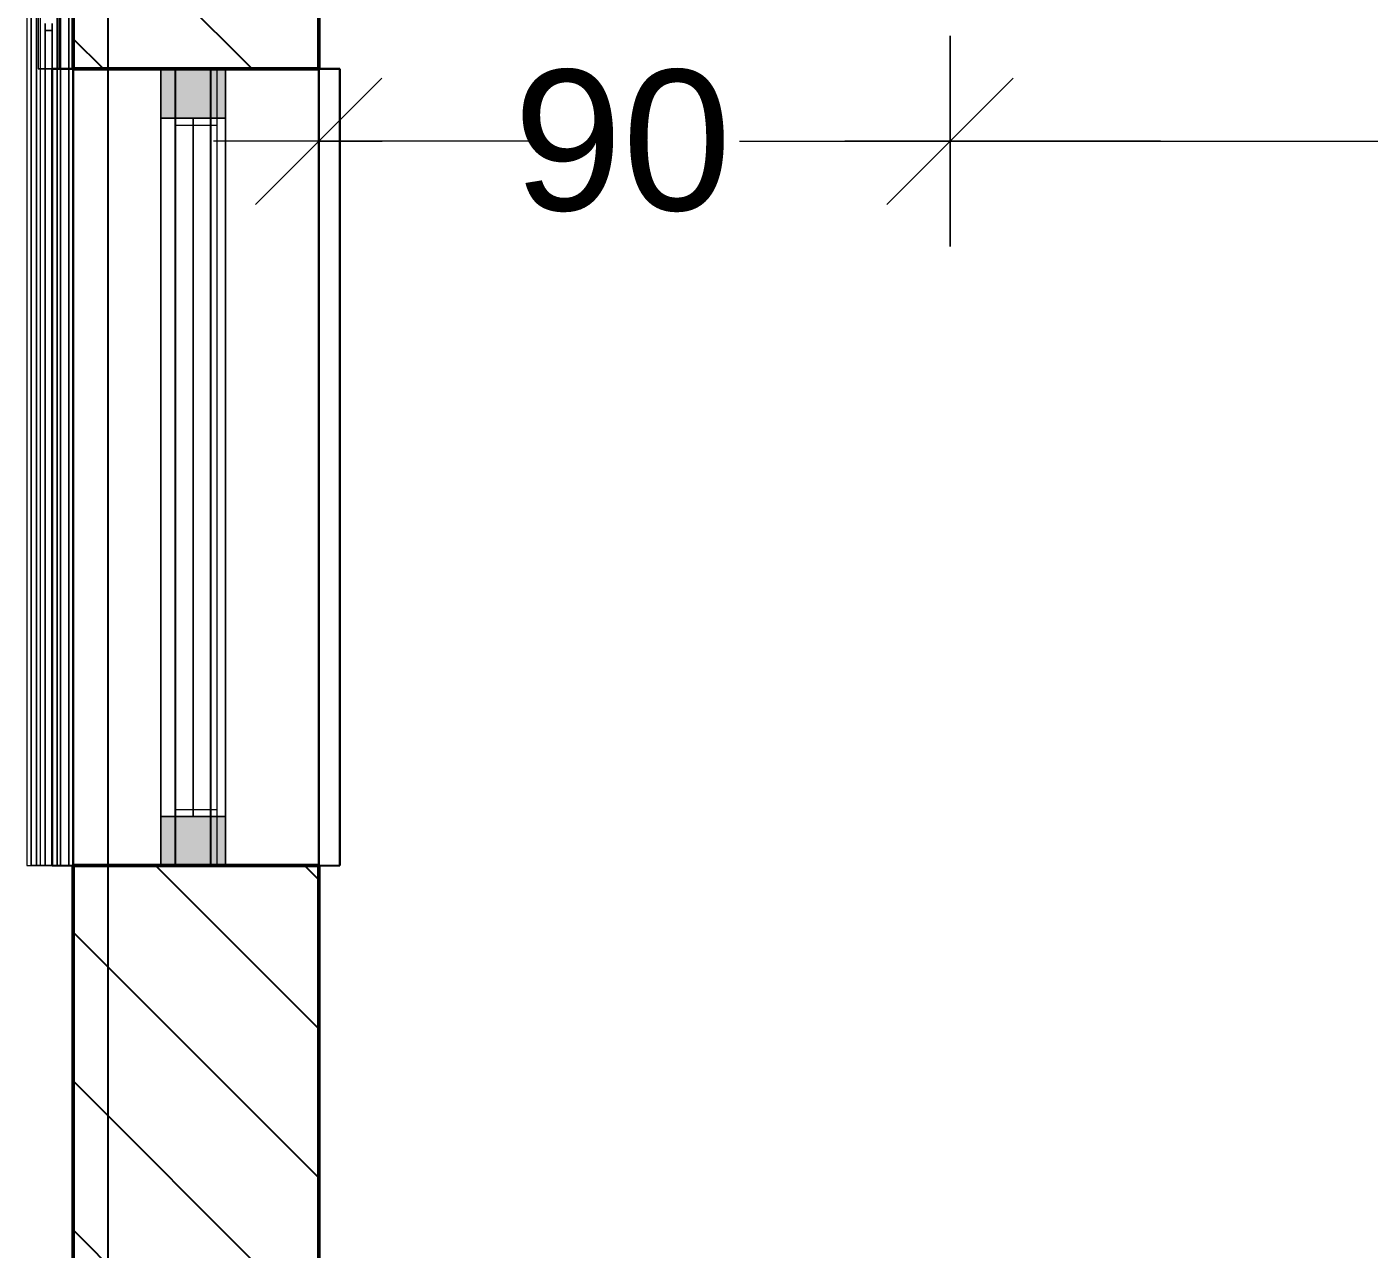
# Model space of a CAD drawing. Extents: x 0 to 756, y -25 to 420.
# Drawn here: x 117.29 to 155.55, y 184.19 to 219.02 of the extents above; entities that cross this region are included whole.
import ezdxf
from ezdxf.lldxf.tags import DXFTag

# ---------------------------------------------------------------- set-up
doc = ezdxf.new("R2010")
doc.units = 0
doc.layers.get('0').update_dxf_attribs({"lineweight": 25})
doc.layers.get('DEFPOINTS').update_dxf_attribs({"lineweight": 25})
for name, color, linetype, lineweight in [('A_Aussenwand', 7, 'Continuous', 25), ('A_Fenster', 7, 'Continuous', 25), ('FENSTER', 7, 'Continuous', 13), ('FENSTERBANK', 7, 'Continuous', 13), ('Standard', 7, 'Continuous', 25), ('VERSCHATTUNG', 7, 'Continuous', 13), ('WAND_HOLZ_TRAGEND', 7, 'Continuous', 13)]:
    doc.layers.add(name, color=color, linetype=linetype, lineweight=lineweight)
doc.layers.add('A_Geschossdecke', color=7, linetype='Continuous', lineweight=25, true_color=0x008080)
doc.styles.get("Standard").update_dxf_attribs({"font": 'arial.ttf'})
tags = doc.linetypes.add('fein_strichliert', pattern=[4, 1, -2, 1]).pattern_tags.tags
tags[8:9] = [DXFTag(74, 4), DXFTag(75, 0), DXFTag(340, '0'), DXFTag(46, 0.0), DXFTag(50, 0.0), DXFTag(44, 0.0), DXFTag(45, 0.0)]
tags[6:7] = [DXFTag(74, 4), DXFTag(75, 0), DXFTag(340, '0'), DXFTag(46, 0.0), DXFTag(50, 0.0), DXFTag(44, 0.0), DXFTag(45, 0.0)]
tags[4:5] = [DXFTag(74, 4), DXFTag(75, 0), DXFTag(340, '0'), DXFTag(46, 0.0), DXFTag(50, 0.0), DXFTag(44, 0.0), DXFTag(45, 0.0)]

# ---------------------------------------------------------------- blocks, each defined once
blk = doc.blocks.new('Referenz-A0T78P30OY')
at = {"layer": 'DEFPOINTS', "color": 0, "linetype": 'Continuous', "lineweight": -2, "ltscale": 0.25}
for p, q in [((118.607, 217.82), (118.607, 217.82)), ((118.607, 217.82), (118.607, 217.82)), ((118.607, 195.12), (118.607, 195.12)), ((118.607, 195.12), (118.607, 195.12))]:
    blk.add_line(p, q, dxfattribs=at)
at = {"layer": 'DEFPOINTS', "color": 0, "linetype": 'Continuous', "lineweight": 18, "ltscale": 0.18}
for p, q in [((125.607, 215.761), (125.607, 215.761)), ((143.607, 215.761), (143.607, 215.761))]:
    blk.add_line(p, q, dxfattribs=at)
at = {"layer": 'FENSTER', "color": 0, "linetype": 'Continuous', "ltscale": 0.13}
for p, q in [((121.107, 216.42), (121.107, 217.82)), ((121.107, 217.82), (122.947, 217.82)), ((122.947, 217.82), (121.107, 217.82)), ((121.107, 217.82), (121.107, 216.42)), ((122.947, 217.82), (121.107, 217.82)), ((121.107, 217.82), (121.107, 217.82)), ((121.107, 216.42), (121.107, 217.82)), ((122.947, 217.82), (122.947, 216.42)), ((122.947, 216.42), (122.947, 217.82)), ((122.947, 216.42), (122.947, 217.82)), ((122.947, 217.82), (122.947, 217.82)), ((122.947, 216.42), (121.107, 216.42)), ((121.107, 196.52), (121.107, 216.42)), ((121.107, 216.42), (122.947, 216.42)), ((121.107, 216.42), (122.947, 216.42)), ((122.947, 216.42), (121.107, 216.42)), ((121.107, 216.42), (121.107, 216.42)), ((122.947, 216.42), (121.107, 216.42)), ((121.107, 216.42), (121.107, 196.52)), ((122.947, 216.42), (121.107, 216.42)), ((121.107, 216.42), (121.107, 216.42)), ((121.107, 196.52), (121.107, 216.42)), ((122.947, 216.42), (121.107, 216.42)), ((121.107, 216.42), (121.107, 196.52)), ((122.947, 216.42), (121.107, 216.42)), ((121.107, 216.42), (121.107, 216.42)), ((121.107, 196.52), (121.107, 216.42)), ((122.027, 196.52), (122.027, 216.42)), ((122.027, 216.42), (122.027, 216.42)), ((122.027, 216.42), (122.027, 196.52)), ((122.947, 216.42), (122.947, 196.52)), ((122.947, 216.42), (122.947, 216.42)), ((122.947, 196.52), (122.947, 216.42)), ((122.947, 196.52), (122.947, 216.42)), ((122.947, 216.42), (122.947, 216.42)), ((122.947, 196.52), (122.947, 216.42)), ((122.947, 196.52), (122.947, 216.42)), ((122.947, 216.42), (122.947, 216.42)), ((121.107, 195.12), (121.107, 196.52)), ((121.107, 196.52), (122.947, 196.52)), ((122.947, 196.52), (121.107, 196.52)), ((122.947, 196.52), (121.107, 196.52)), ((121.107, 196.52), (121.107, 195.12)), ((122.947, 196.52), (121.107, 196.52)), ((121.107, 196.52), (121.107, 196.52)), ((121.107, 195.12), (121.107, 196.52)), ((121.107, 196.52), (122.947, 196.52)), ((122.947, 196.52), (121.107, 196.52)), ((121.107, 196.52), (121.107, 196.52)), ((121.107, 196.52), (122.947, 196.52)), ((122.947, 196.52), (121.107, 196.52)), ((121.107, 196.52), (121.107, 196.52)), ((122.027, 196.52), (122.027, 196.52)), ((122.947, 196.52), (122.947, 195.12)), ((122.947, 195.12), (122.947, 196.52)), ((122.947, 195.12), (122.947, 196.52)), ((122.947, 196.52), (122.947, 196.52)), ((122.947, 196.52), (122.947, 196.52)), ((122.947, 196.52), (122.947, 196.52)), ((122.947, 195.12), (121.107, 195.12)), ((121.107, 195.12), (122.947, 195.12)), ((122.947, 195.12), (121.107, 195.12)), ((121.107, 195.12), (121.107, 195.12)), ((122.947, 195.12), (122.947, 195.12))]:
    blk.add_line(p, q, dxfattribs=at)
for points in [[(121.107, 216.42), (122.947, 216.42), (121.107, 217.82)], [(122.947, 216.42), (122.947, 217.82), (121.107, 217.82)], [(121.107, 195.12), (122.947, 195.12), (121.107, 196.52)], [(122.947, 195.12), (122.947, 196.52), (121.107, 196.52)]]:
    blk.add_solid(points, dxfattribs=at)
at = {"layer": 'FENSTERBANK', "color": 0, "lineweight": -2}
for p, q in [((121.527, 217.82), (118.007, 217.82)), ((118.007, 217.82), (118.007, 195.12)), ((118.007, 195.12), (118.007, 217.82)), ((118.007, 217.82), (118.607, 217.82)), ((118.007, 217.82), (118.007, 217.82)), ((118.607, 195.12), (118.607, 217.82)), ((118.607, 217.82), (118.607, 217.82)), ((118.607, 217.82), (118.607, 195.12)), ((118.607, 217.82), (121.527, 217.82)), ((121.527, 195.12), (121.527, 217.82)), ((121.527, 195.12), (121.527, 217.82)), ((121.527, 217.82), (121.527, 217.82)), ((126.207, 217.82), (122.527, 217.82)), ((122.527, 217.82), (122.527, 195.12)), ((122.527, 217.82), (122.527, 217.82)), ((122.527, 217.82), (122.527, 195.12)), ((122.527, 217.82), (125.607, 217.82)), ((125.607, 195.12), (125.607, 217.82)), ((125.607, 217.82), (125.607, 217.82)), ((125.607, 217.82), (125.607, 195.12)), ((125.607, 217.82), (126.207, 217.82)), ((126.207, 195.12), (126.207, 217.82)), ((126.207, 217.82), (126.207, 195.12)), ((126.207, 217.82), (126.207, 217.82)), ((118.007, 195.12), (121.527, 195.12)), ((118.007, 195.12), (118.007, 195.12)), ((118.007, 195.12), (118.607, 195.12)), ((118.607, 195.12), (121.527, 195.12)), ((118.607, 195.12), (118.607, 195.12)), ((121.527, 195.12), (121.527, 195.12)), ((122.527, 195.12), (126.207, 195.12)), ((122.527, 195.12), (122.527, 195.12)), ((122.527, 195.12), (125.607, 195.12)), ((125.607, 195.12), (126.207, 195.12)), ((125.607, 195.12), (125.607, 195.12)), ((126.207, 195.12), (126.207, 195.12))]:
    blk.add_line(p, q, dxfattribs=at)
at = {"layer": 'FENSTERBANK', "color": 0, "lineweight": 18}
for p, q in [((118.607, 195.12), (118.607, 217.82)), ((125.607, 195.12), (125.607, 217.82))]:
    blk.add_line(p, q, dxfattribs=at)
at = {"layer": 'Standard', "color": 0, "lineweight": 18}
for p, q in [((125.607, 218.761), (125.607, 212.761)), ((143.607, 212.761), (143.607, 218.761)), ((143.607, 218.761), (143.607, 212.761)), ((127.407, 217.561), (123.807, 213.961)), ((141.807, 213.961), (145.407, 217.561)), ((145.407, 217.561), (141.807, 213.961)), ((131.607, 215.761), (122.607, 215.761)), ((125.607, 215.761), (127.418, 215.761)), ((137.607, 215.761), (146.607, 215.761)), ((149.607, 215.761), (140.607, 215.761)), ((140.618, 215.761), (143.607, 215.761)), ((143.607, 215.761), (162.006, 215.761))]:
    blk.add_line(p, q, dxfattribs=at)
at = {"layer": 'VERSCHATTUNG', "color": 0, "linetype": 'Continuous', "ltscale": 0.13}
for p, q in [((117.287, 240.92), (117.287, 195.12)), ((117.287, 240.92), (117.287, 218.02)), ((117.407, 195.12), (117.407, 240.92)), ((117.407, 240.92), (117.407, 218.02)), ((117.567, 240.92), (117.567, 195.12)), ((117.567, 218.92), (117.567, 240.92)), ((117.607, 240.92), (117.607, 217.82)), ((117.607, 240.92), (117.607, 217.82)), ((117.607, 240.92), (117.607, 217.82)), ((117.667, 240.92), (117.667, 195.12)), ((117.667, 240.92), (117.667, 195.12)), ((118.147, 195.12), (118.147, 240.92)), ((118.147, 240.92), (118.147, 195.12)), ((118.207, 217.82), (118.207, 240.92)), ((118.207, 217.82), (118.207, 240.92)), ((118.207, 240.92), (118.207, 217.82)), ((118.247, 195.12), (118.247, 240.92)), ((118.247, 240.92), (118.247, 218.92)), ((118.487, 240.92), (118.487, 218.02)), ((118.487, 195.12), (118.487, 240.92)), ((118.607, 218.02), (118.607, 240.92)), ((118.607, 240.92), (118.607, 195.12)), ((117.567, 195.12), (117.567, 218.92)), ((117.807, 219.02), (117.807, 219.12)), ((117.807, 219.12), (117.807, 218.92)), ((117.807, 218.92), (117.807, 219.02)), ((117.907, 218.92), (117.807, 218.92)), ((117.807, 218.92), (118.007, 218.92)), ((117.807, 195.12), (117.807, 218.92)), ((117.807, 218.92), (117.807, 195.12)), ((117.807, 218.92), (117.807, 218.92)), ((117.807, 218.92), (117.807, 218.92)), ((118.007, 218.92), (117.907, 218.92)), ((118.007, 219.12), (118.007, 219.02)), ((118.007, 218.92), (118.007, 219.12)), ((118.007, 219.02), (118.007, 218.92)), ((118.007, 218.92), (118.007, 195.12)), ((118.007, 195.12), (118.007, 218.92)), ((118.007, 218.92), (118.007, 218.92)), ((118.007, 218.92), (118.007, 218.92)), ((118.247, 218.92), (118.247, 195.12)), ((117.287, 218.02), (117.287, 195.12)), ((117.407, 218.02), (117.407, 195.12)), ((117.607, 217.82), (118.207, 217.82)), ((117.607, 217.82), (118.207, 217.82)), ((117.607, 217.82), (117.607, 217.82)), ((118.207, 217.82), (117.607, 217.82)), ((118.207, 217.82), (118.207, 217.82)), ((118.487, 218.02), (118.487, 195.12)), ((118.607, 195.12), (118.607, 218.02)), ((117.287, 195.12), (118.487, 195.12)), ((117.287, 195.12), (117.287, 195.12)), ((117.287, 195.12), (117.287, 195.12)), ((117.287, 195.12), (117.287, 195.12)), ((117.287, 195.12), (117.407, 195.12)), ((118.607, 195.12), (117.407, 195.12)), ((117.407, 195.12), (117.407, 195.12)), ((117.407, 195.12), (117.407, 195.12)), ((117.567, 195.12), (118.247, 195.12)), ((117.567, 195.12), (117.807, 195.12)), ((117.567, 195.12), (117.567, 195.12)), ((117.567, 195.12), (117.567, 195.12)), ((117.567, 195.12), (117.567, 195.12)), ((117.667, 195.12), (117.807, 195.12)), ((117.667, 195.12), (117.667, 195.12)), ((117.667, 195.12), (118.147, 195.12)), ((117.807, 195.12), (117.807, 195.12)), ((118.007, 195.12), (118.147, 195.12)), ((118.007, 195.12), (118.247, 195.12)), ((118.007, 195.12), (118.007, 195.12)), ((118.147, 195.12), (118.147, 195.12)), ((118.247, 195.12), (118.247, 195.12)), ((118.247, 195.12), (118.247, 195.12)), ((118.247, 195.12), (118.247, 195.12)), ((118.487, 195.12), (118.607, 195.12)), ((118.487, 195.12), (118.487, 195.12)), ((118.487, 195.12), (118.487, 195.12)), ((118.607, 195.12), (118.607, 195.12)), ((118.607, 195.12), (118.607, 195.12)), ((118.607, 195.12), (118.607, 195.12))]:
    blk.add_line(p, q, dxfattribs=at)
at = {"layer": 'WAND_HOLZ_TRAGEND', "color": 0, "lineweight": 50}
for p, q in [((118.607, 290.217), (118.607, 217.82)), ((118.607, 290.217), (118.607, 217.82)), ((125.607, 217.82), (125.607, 290.217)), ((125.607, 217.82), (125.607, 290.217)), ((118.607, 217.82), (125.607, 217.82)), ((118.607, 217.82), (125.607, 217.82)), ((118.607, 217.82), (118.607, 217.82)), ((125.607, 217.82), (125.607, 217.82)), ((125.607, 195.12), (118.607, 195.12)), ((118.607, 195.12), (118.607, 171.128)), ((118.607, 195.12), (118.607, 171.128)), ((118.607, 195.12), (118.607, 195.12)), ((125.607, 195.12), (118.607, 195.12)), ((125.607, 171.128), (125.607, 195.12)), ((125.607, 171.128), (125.607, 195.12)), ((125.607, 195.12), (125.607, 195.12))]:
    blk.add_line(p, q, dxfattribs=at)
at = {"layer": 'Standard', "color": 0, "lineweight": 18, "insert": (131.159, 217.793), "char_height": 4, "attachment_point": 1}
blk.add_mtext('{\\fArial;90}', dxfattribs=at)
blk = doc.blocks.new('Wand-A0T78P3WOY', base_point=(118.607, 23.521))
at = {"color": 0, "linetype": 'ByBlock', "lineweight": -2, "ltscale": 0.25}
for p, q in [((118.607, 217.82), (118.607, 290.217)), ((125.607, 217.82), (125.607, 259.578)), ((118.607, 171.128), (118.607, 195.12)), ((125.607, 171.128), (125.607, 195.12))]:
    blk.add_line(p, q, dxfattribs=at)
at = {"color": 0, "lineweight": -2}
for p, q in [((123.712, 217.82), (118.607, 222.925)), ((119.469, 217.82), (118.607, 218.682)), ((125.607, 190.469), (120.956, 195.12)), ((125.607, 194.712), (125.199, 195.12)), ((125.607, 186.226), (118.607, 193.226)), ((125.607, 181.984), (118.607, 188.984)), ((125.607, 177.741), (118.607, 184.741))]:
    blk.add_line(p, q, dxfattribs=at)
blk = doc.blocks.new('Fenster-A0T78P42OY', base_point=(118.607, 195.12))
at = {"color": 0, "linetype": 'ByBlock', "lineweight": -2, "ltscale": 0.25}
for p, q in [((118.607, 217.82), (118.607, 195.12)), ((118.607, 217.82), (125.607, 217.82)), ((125.607, 217.82), (125.607, 195.12)), ((118.607, 195.12), (125.607, 195.12))]:
    blk.add_line(p, q, dxfattribs=at)
at = {"color": 0, "linetype": 'ByBlock', "lineweight": 18, "ltscale": 0.18}
for p, q in [((121.507, 217.82), (121.507, 195.12)), ((122.707, 217.82), (122.707, 195.12)), ((121.507, 216.22), (122.707, 216.22)), ((121.507, 196.72), (122.707, 196.72))]:
    blk.add_line(p, q, dxfattribs=at)
at = {"color": 0, "linetype": 'fein_strichliert', "lineweight": 18, "ltscale": 0.18}
blk.add_line((121.507, 195.12), (122.707, 195.12), dxfattribs=at)
blk = doc.blocks.new('Geschossdecke-A0T78P4UOY', base_point=(119.607, 24.521))
at = {"color": 0, "linetype": 'ByBlock', "lineweight": -2, "ltscale": 0.25}
blk.add_line((119.607, 24.521), (119.607, 382.578), dxfattribs=at)

msp = doc.modelspace()

# ---------------------------------------------------------------- block references
at = {"color": 8, "lineweight": 25, "ltscale": 0.25, "true_color": 0x808080}
msp.add_blockref('Referenz-A0T78P30OY', (0, 0), dxfattribs=at)
at = {"layer": 'A_Aussenwand', "ltscale": 0.25}
msp.add_blockref('Wand-A0T78P3WOY', (118.607, 23.521), dxfattribs=at)
at = {"layer": 'A_Fenster', "ltscale": 0.25}
msp.add_blockref('Fenster-A0T78P42OY', (118.607, 195.12), dxfattribs=at)
at = {"layer": 'A_Geschossdecke', "ltscale": 0.25}
msp.add_blockref('Geschossdecke-A0T78P4UOY', (119.607, 24.521), dxfattribs=at)

doc.saveas('drawing.dxf')
